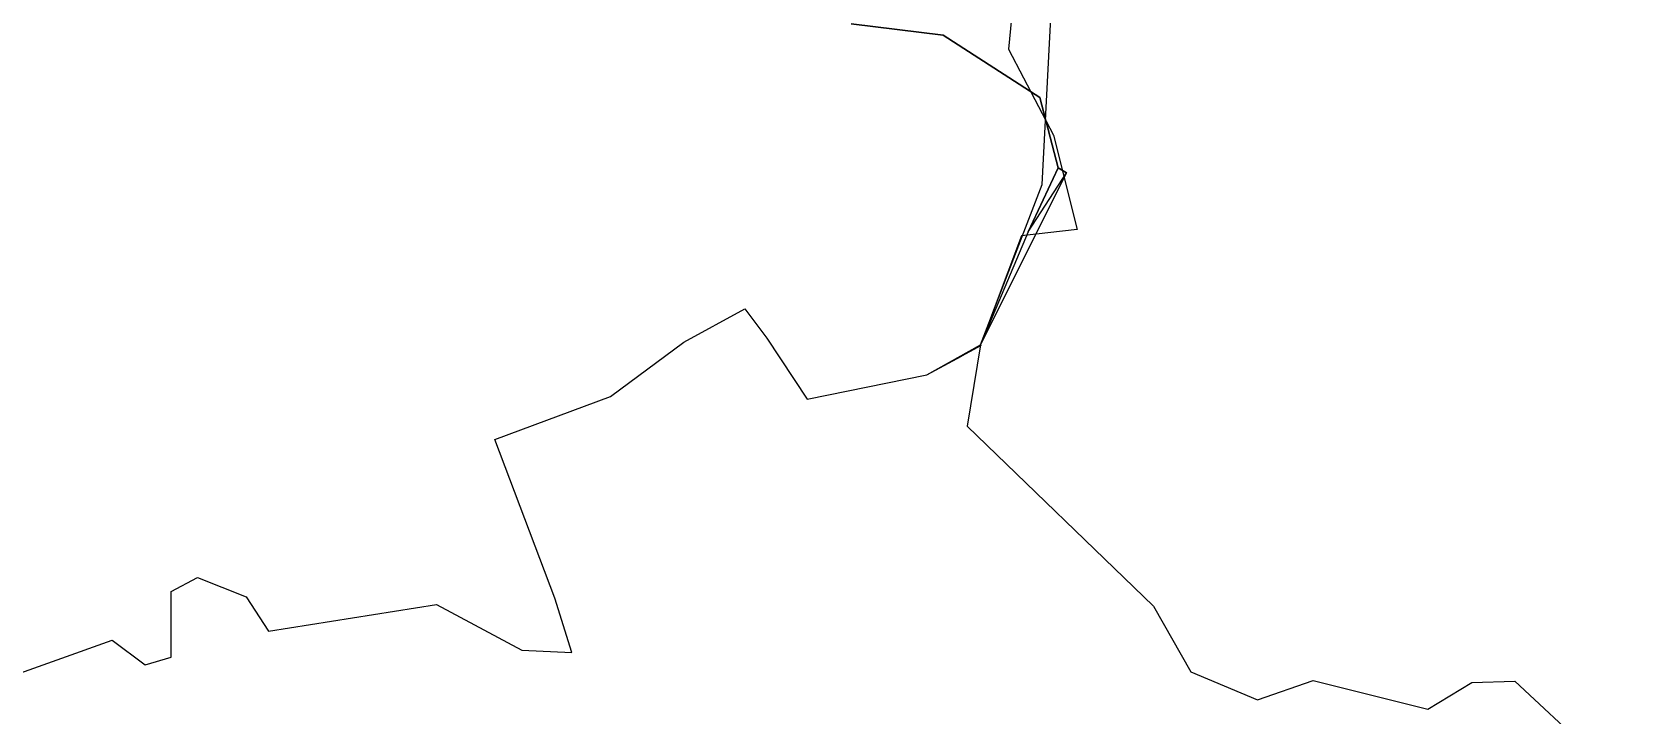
# Model space of a CAD drawing. Extents: x 447968 to 448359, y 6028019 to 6028235.
# Drawn here: x 448156.7 to 448288.5, y 6028091.3 to 6028147.8 of the extents above; entities that cross this region are included whole.
import ezdxf

# ---------------------------------------------------------------- set-up
doc = ezdxf.new("R2010")
doc.units = 0
doc.layers.add('CENTERLINE', color=4, linetype='CONTINUOUS')

msp = doc.modelspace()

# ---------------------------------------------------------------- linework, layer by layer
at = {"layer": 'CENTERLINE'}
for p, q in [((448237.72, 6028150.71, 160.72), (448237.28, 6028146.32, 160.84)), ((448240.07, 6028135.15, 160.58), (448240.8, 6028149.43, 160.19)), ((448231.9, 6028147.47, 160.84), (448224.29, 6028148.41, 161.2)), ((448224.29, 6028148.41, 161.2), (448231.9, 6028147.47, 160.84)), ((448239.86, 6028142.32, 161.23), (448231.9, 6028147.47, 160.84)), ((448231.9, 6028147.47, 160.84), (448239.86, 6028142.32, 161.23)), ((448237.28, 6028146.32, 160.84), (448241, 6028139.23, 160.03)), ((448241.37, 6028136.53, 161.25), (448239.86, 6028142.32, 161.23)), ((448239.86, 6028142.32, 161.23), (448241.37, 6028136.53, 161.25)), ((448241, 6028139.23, 160.03), (448242.96, 6028131.43, 161.66)), ((448241.37, 6028136.53, 161.25), (448238.9, 6028131.23, 160.91)), ((448238.9, 6028131.23, 160.91), (448241.37, 6028136.53, 161.25)), ((448242.06, 6028136.1, 161.61), (448241.37, 6028136.53, 161.25)), ((448241.37, 6028136.53, 161.25), (448242.06, 6028136.1, 161.61)), ((448234.98, 6028121.89, 161.58), (448242.06, 6028136.1, 161.61)), ((448242.06, 6028136.1, 161.61), (448234.98, 6028121.89, 161.58)), ((448234.98, 6028121.89, 161.58), (448240.07, 6028135.15, 160.58)), ((448238.9, 6028131.23, 160.91), (448242.06, 6028136.1, 161.61)), ((448238.9, 6028131.23, 160.91), (448242.06, 6028136.1, 161.61)), ((448238.9, 6028131.23, 160.91), (448234.98, 6028121.89, 161.58)), ((448238.9, 6028131.23, 160.91), (448234.98, 6028121.89, 161.58)), ((448238.35, 6028130.91, 161.08), (448234.98, 6028121.89, 161.58)), ((448242.96, 6028131.43, 161.66), (448238.35, 6028130.91, 161.08)), ((448210.48, 6028122.12, 160.09), (448215.53, 6028124.88, 160.08)), ((448215.53, 6028124.88, 160.08), (448217.33, 6028122.45, 160.35)), ((448204.42, 6028117.63, 160.76), (448210.48, 6028122.12, 160.09)), ((448217.33, 6028122.45, 160.35), (448220.67, 6028117.42, 160.24)), ((448230.53, 6028119.41, 161.3), (448234.98, 6028121.89, 161.58)), ((448234.98, 6028121.89, 161.58), (448233.87, 6028115.17, 161.38)), ((448220.67, 6028117.42, 160.24), (448230.53, 6028119.41, 161.3)), ((448194.87, 6028114.08, 160.44), (448204.42, 6028117.63, 160.76)), ((448233.87, 6028115.17, 161.38), (448249.25, 6028100.31, 162.13)), ((448199.83, 6028100.96, 161.2), (448194.87, 6028114.08, 160.44)), ((448168.15, 6028101.53, 159.63), (448170.34, 6028102.67, 160.05)), ((448170.34, 6028102.67, 160.05), (448174.35, 6028101.07, 160.38)), ((448168.15, 6028096.09, 159.88), (448168.15, 6028101.53, 159.63)), ((448174.35, 6028101.07, 160.38), (448176.21, 6028098.23, 160.35)), ((448201.24, 6028096.48, 161.13), (448199.83, 6028100.96, 161.2)), ((448176.21, 6028098.23, 160.35), (448190.07, 6028100.45, 160.82)), ((448190.07, 6028100.45, 160.82), (448197.12, 6028096.66, 161.26)), ((448249.25, 6028100.31, 162.13), (448252.33, 6028094.89, 161.92)), ((448153.01, 6028093.82, 159.74), (448163.28, 6028097.49, 159.61)), ((448163.28, 6028097.49, 159.61), (448166.01, 6028095.47, 159.66)), ((448197.12, 6028096.66, 161.26), (448201.24, 6028096.48, 161.13)), ((448166.01, 6028095.47, 159.66), (448168.15, 6028096.09, 159.88)), ((448252.33, 6028094.89, 161.92), (448257.85, 6028092.58, 162.75)), ((448257.85, 6028092.58, 162.75), (448262.42, 6028094.17, 162.15)), ((448262.42, 6028094.17, 162.15), (448271.9, 6028091.81, 163.11)), ((448271.9, 6028091.81, 163.11), (448275.54, 6028094, 163.16)), ((448275.54, 6028094, 163.16), (448279.08, 6028094.12, 163.38)), ((448279.08, 6028094.12, 163.38), (448288.51, 6028085.32, 163.4))]:
    msp.add_line(p, q, dxfattribs=at)
at = {"layer": 'SPLAY_SHOTS'}
for q in [(448235.06, 6028121.87, 161.7), (448235.05, 6028121.87, 161.7), (448233.4, 6028120.97, 161.56), (448232.9, 6028120.7, 161.51)]:
    msp.add_line((448230.53, 6028119.41, 161.3), q, dxfattribs=at)

doc.saveas('drawing.dxf')
